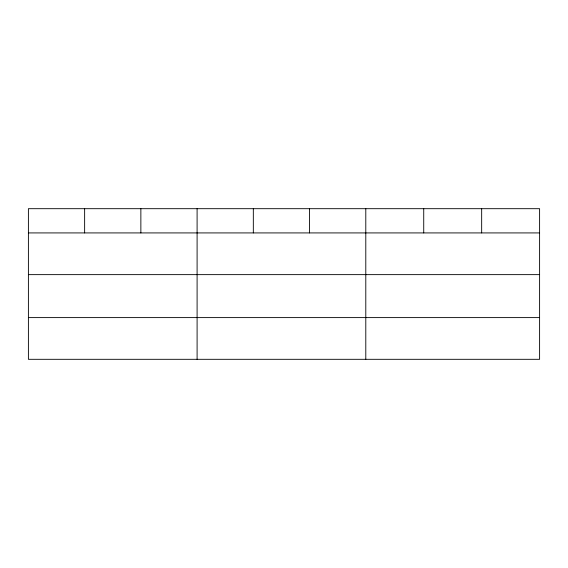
<?xml version="1.0" encoding="UTF-8"?>
<svg xmlns="http://www.w3.org/2000/svg" width="568" height="568" viewBox="0 0 568 568"><rect width="100%" height="100%" fill="white"/><g stroke="black" fill="none" stroke-linecap="round" stroke-linejoin="round"><path stroke-width="0.85" d="M539.6 274.635L539.6 208.69L28.4 208.69L28.4 359.31L539.6 359.31L539.6 274.635L28.4 274.635M28.4 232.923L539.6 232.923M28.4 317.604L539.6 317.604M481.664 208.69L481.664 232.923M423.728 208.69L423.728 232.923M365.792 208.69L365.792 359.31M309.56 208.69L309.56 232.923M253.328 208.69L253.328 232.923M197.096 208.69L197.096 359.31M140.864 208.69L140.864 232.923M84.632 208.69L84.632 232.923"/></g></svg>
